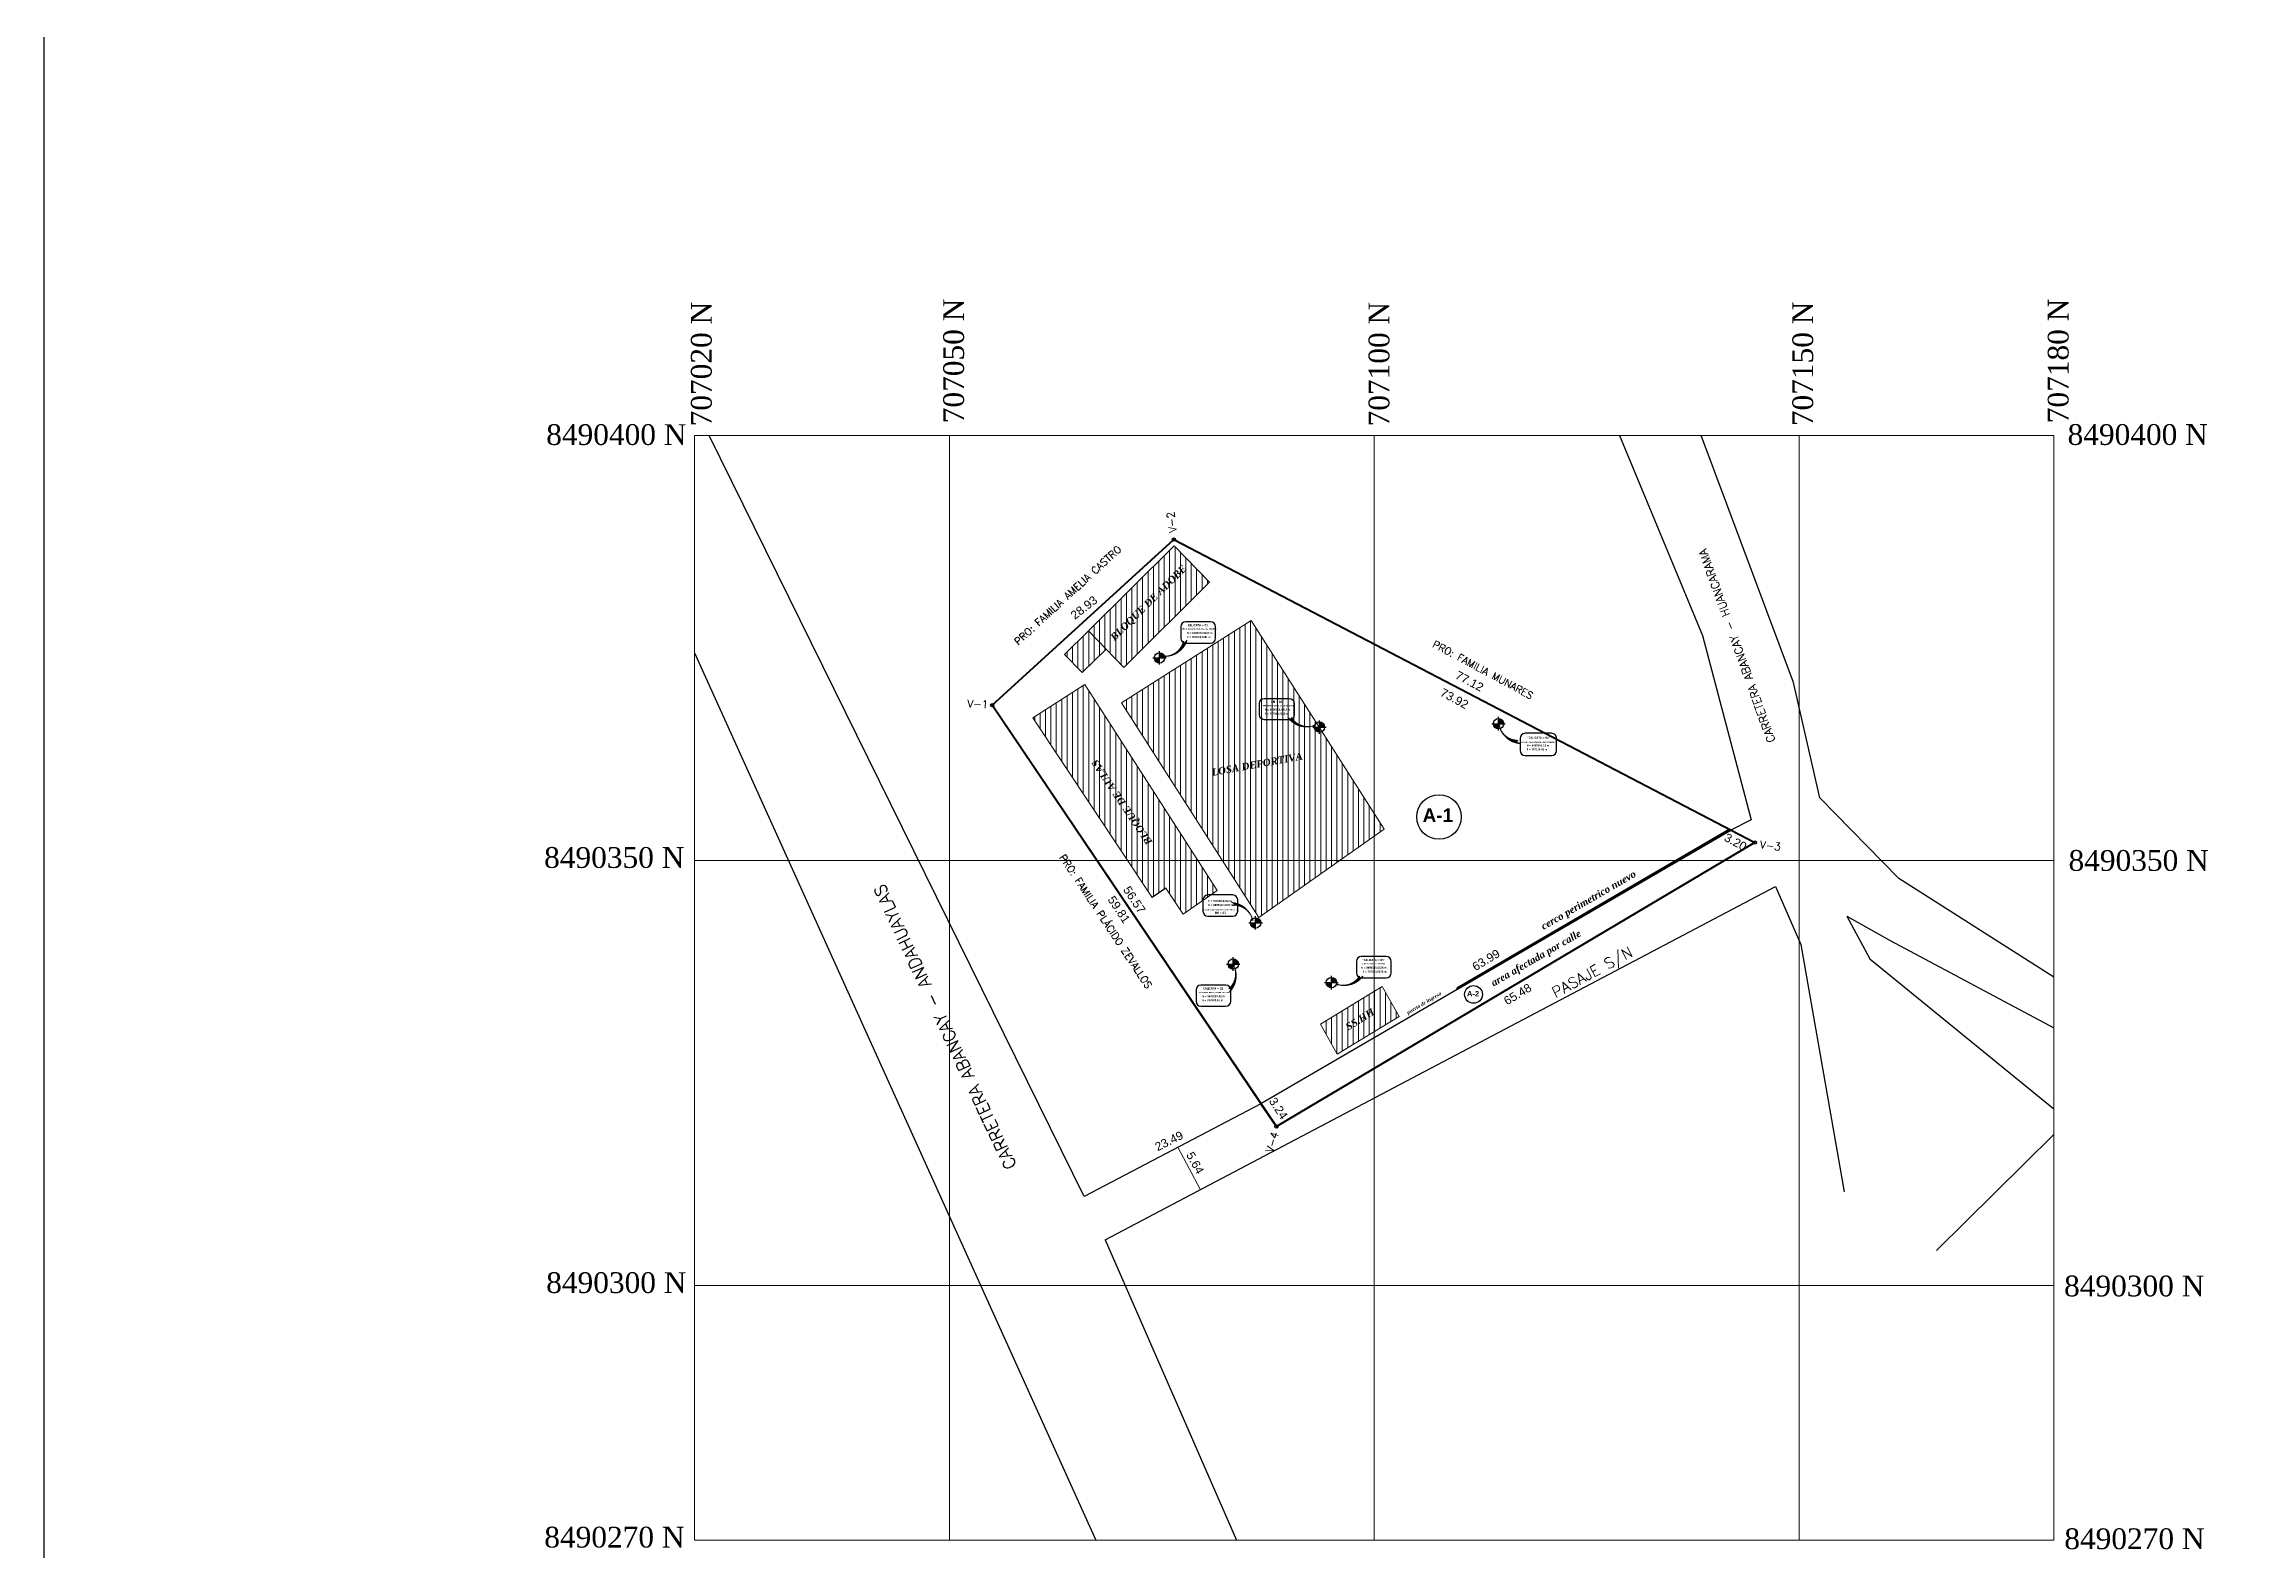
# Model space of a CAD drawing. Header units: metres. Extents: x 699753 to 708012, y 8489657 to 8490746.
# Drawn here: x 700832.2 to 701092.1, y 8489939.4 to 8490116.7 of the extents above; entities that cross this region are included whole.
import ezdxf
from ezdxf.enums import TextEntityAlignment as Align

# ---------------------------------------------------------------- set-up
doc = ezdxf.new("R2010")
doc.units = ezdxf.units.M
for name, color, linetype, lineweight in [('1-blanco', 7, 'Continuous', 25), ('A-ACOTACION', 7, 'Continuous', 9), ('auxiliar', 1, 'Continuous', 9), ('BLOQUES', 7, 'Continuous', 60), ('detalles', 84, 'Continuous', 25), ('V-INTEREG', 5, 'Continuous', 5)]:
    doc.layers.add(name, color=color, linetype=linetype, lineweight=lineweight)
for name, color, linetype in [('C-ANNO-MATC-TEXT', 150, 'Continuous'), ('C-PROP-BRNG', 92, 'Continuous'), ('C-ROAD-SECT-DIAG', 212, 'Continuous'), ('C-ROAD-TEXT', 11, 'Continuous'), ('C-SSWR-PIPE-PATT', 7, 'Continuous'), ('C-STRM-STRC', 170, 'Continuous'), ('CALLES', 7, 'Continuous'), ('graf-02', 4, 'Continuous'), ('V-SITE-VEGE', 80, 'Continuous')]:
    doc.layers.add(name, color=color, linetype=linetype)
doc.styles.add('COTAS', font='arial.ttf')
doc.styles.add('L120', font='times.ttf', dxfattribs={"height": 3})
doc.styles.add('MtXpl_Palatino_Linot', font='')
doc.styles.add('MtXpl_Verdana', font='')
doc.styles.add('ROMANT', font='romant.shx')
doc.styles.get("Standard").update_dxf_attribs({"font": 'simplex.shx'})
doc.styles.get('MtXpl_Palatino_Linot').set_extended_font_data('Palatino Linotype', italic=True, bold=True)
doc.styles.get('MtXpl_Verdana').set_extended_font_data('Verdana', bold=True)
pattern_1 = [(90, (-6109.712077253032, -137.0535388011485), (-0.6350000000000001, 0), [])]

# ---------------------------------------------------------------- blocks, each defined once
blk = doc.blocks.new('bm')
for p, q in [((-0.1299999999999954, 0), (0.1299999999999954, 0)), ((0, -0.1299999999999954), (0, 0.1299999999999954))]:
    blk.add_line(p, q)
at = {"const_width": 0.0999999999999544}
for points in [[(-0.0499999999999794, 0, 0.414213562373095), (-1.8e-15, -0.0499999999999776, 1)], [(0.0499999999999759, 0, 0.414213562373095), (-1.8e-15, 0.0499999999999776, 1)]]:
    blk.add_lwpolyline(points, format="xyb", dxfattribs=at)
blk.add_circle((0, 0), 0.1)
blk = doc.blocks.new('_Dot')
at = {"layer": 'graf-02', "color": 0, "lineweight": -2}
blk.add_line((-0.5, 0), (-1, 0), dxfattribs=at)
at = {"layer": 'graf-02', "color": 0, "const_width": 0.5}
blk.add_lwpolyline([(-0.25, 0, 1), (0.25, 0, 1)], format="xyb", close=True, dxfattribs=at)

msp = doc.modelspace()

# ---------------------------------------------------------------- hatches: boundary and pattern name
at = {"layer": 'BLOQUES', "lineweight": 0}
h = msp.add_hatch(dxfattribs=at)
h.set_pattern_fill('ANSI31', color=256, scale=0.2, angle=45)
h.set_pattern_definition(pattern_1)
h.paths.add_polyline_path([(700969.3990813226, 8490053.37837425), (700959.2976042612, 8490043.3556033), (700955.137606798, 8490047.660840008), (700965.2390838594, 8490057.683610959)])
h.paths.add_polyline_path([(700958.4128087347, 8490045.838746386), (700967.3652611937, 8490054.717551336), (700966.1657982497, 8490055.92696353), (700957.2133457906, 8490047.048158579)], flags=24)
h = msp.add_hatch(dxfattribs=at)
h.set_pattern_fill('ANSI31', color=256, scale=0.2, angle=45)
h.set_pattern_definition(pattern_1)
h.paths.add_polyline_path([(700959.0418071991, 8490039.20799752), (700975.20997402, 8490013.924020486), (700989.9526810276, 8490024.322980585), (700974.2990341152, 8490048.870445387)])
h.paths.add_polyline_path([(700969.5400391117, 8490030.3030844), (700980.7851360878, 8490032.351203056), (700980.5474238149, 8490033.656350857), (700969.3023268388, 8490031.608232198)], flags=24)
h.paths.add_polyline_path([(700963.3321830044, 8490022.910765586), (700956.4556213355, 8490033.153816115), (700955.0414086301, 8490032.204399643), (700961.9179702989, 8490021.961349115)], flags=9)
h.paths.add_polyline_path([(700958.4128087347, 8490045.838746386), (700967.3652611937, 8490054.717551336), (700966.1657982497, 8490055.92696353), (700957.2133457906, 8490047.048158579)], flags=9)
h = msp.add_hatch(dxfattribs=at)
h.set_pattern_fill('ANSI31', color=256, scale=0.2, angle=45)
h.set_pattern_definition(pattern_1)
h.paths.add_polyline_path([(700957.2086774273, 8490045.517461466), (700954.3961561064, 8490042.752188532), (700952.3066276754, 8490044.87741935), (700955.1376067972, 8490047.660840008)])
h = msp.add_hatch(dxfattribs=at)
h.set_pattern_fill('ANSI31', color=256, scale=0.2, angle=45)
h.set_pattern_definition(pattern_1)
h.paths.add_polyline_path([(700970.3053024004, 8490017.09518956), (700966.28045062, 8490014.316954121), (700964.2518488093, 8490017.368843045), (700962.6535493697, 8490016.265584493), (700948.5940945225, 8490037.417046698), (700954.7119354776, 8490041.36077616)])
h.paths.add_polyline_path([(700969.5400391117, 8490030.3030844), (700980.7851360878, 8490032.351203056), (700980.5474238149, 8490033.656350857), (700969.3023268388, 8490031.608232198)], flags=9)
h.paths.add_polyline_path([(700963.3321830044, 8490022.910765586), (700956.4556213355, 8490033.153816115), (700955.0414086301, 8490032.204399643), (700961.9179702989, 8490021.961349115)], flags=24)
h = msp.add_hatch(dxfattribs=at)
h.set_pattern_fill('ANSI31', color=256, scale=0.2, angle=45)
h.set_pattern_definition(pattern_1)
h.paths.add_polyline_path([(700991.7132199511, 8490002.277811414), (700989.7199391185, 8490005.792102456), (700982.4319577424, 8490001.365909118), (700984.4252385751, 8489997.851618076)])
h.paths.add_polyline_path([(700985.6781338413, 8490000.293106627), (700989.1363521655, 8490002.436630744), (700988.4379111055, 8490003.563448798), (700984.9796927813, 8490001.41992468)], flags=24)
at = {"layer": 'V-INTEREG', "lineweight": 0}
h = msp.add_hatch(dxfattribs=at)
h.set_pattern_fill('ANSI31', color=8, scale=0.02719116210937498, angle=-193.6889750120154, style=0)
h.set_pattern_definition([(211.3110249879845, (700964.9254160293, 8490040.878803372), (0.00176634985211357, -0.00290387623933071), [])])
edge = h.paths.add_edge_path()
edge.add_line((700966.7364944301, 8490046.57109945), (700966.4430892862, 8490046.217360895))
edge.add_line((700966.4430892856, 8490046.217360895), (700966.3366576058, 8490046.446612328))
edge.add_arc((700964.0852982679, 8490046.978831192), 2.313412152875102, 273.12698591158806, 346.69951630922736, ccw=False)
edge.add_arc((700964.1150606347, 8490047.42381028), 2.756633981454743, 272.0047224712358, 341.981115036018)
h.paths.add_polyline_path([(700964.2677500816, 8490044.743309408), (700964.211492843, 8490044.668863505), (700964.2905068265, 8490044.605069034), (700964.0152530733, 8490044.640923165)])
h = msp.add_hatch(dxfattribs=at)
h.set_pattern_fill('ANSI31', color=8, scale=0.02719116210937499, angle=-212.683187172237, style=0)
h.set_pattern_definition([(192.3168128277628, (700982.4875100515, 8490032.670297211), (0.0007250424148162859, -0.003320662962441155), [])])
edge = h.paths.add_edge_path()
edge.add_line((700978.6035350262, 8490037.463199602), (700978.9960969094, 8490037.224216942))
edge.add_line((700978.9960969099, 8490037.224216944), (700979.0221184706, 8490037.475626571))
edge.add_arc((700980.9776718979, 8490038.71162276), 2.313412152875103, 212.2946958509943, 285.8672262486335)
edge.add_arc((700980.8047015303, 8490039.12268655), 2.756633981454744, 217.0130971242036, 286.98948968898577, ccw=False)
h.paths.add_polyline_path([(700981.5327554949, 8490036.538438803), (700981.6101797138, 8490036.486356562), (700981.5562312816, 8490036.400318716), (700981.8048283308, 8490036.523808207)])
h = msp.add_hatch(dxfattribs=at)
h.set_pattern_fill('ANSI31', color=8, scale=0.02719116210937498, angle=-73.51655647217491, style=0)
h.set_pattern_definition([(331.4834435278249, (701008.0836543378, 8490042.259668395), (0.00162267572296992, 0.002986538550143819), [])])
edge = h.paths.add_edge_path()
edge.add_line((701005.9032156162, 8490034.404870018), (701005.4939361211, 8490034.613934217))
edge.add_line((701005.4939361198, 8490034.613934217), (701005.6944080471, 8490034.767865788))
edge.add_arc((701005.7220737145, 8490037.081112511), 2.313412152875102, 195.7422636452054, 269.3147940428447, ccw=False)
edge.add_arc((701006.1628105708, 8490037.149253624), 2.756633981454743, 194.6200002048532, 264.5963927696354)
h.paths.add_polyline_path([(701003.5803687528, 8490036.414819658), (701003.4954333066, 8490036.453459522), (701003.4504358501, 8490036.362420117), (701003.4253080396, 8490036.638859516)])
h = msp.add_hatch(dxfattribs=at)
h.set_pattern_fill('ANSI31', color=8, scale=0.02719116210937499, angle=-156.3891901536517, style=0)
h.set_pattern_definition([(248.6108098463481, (700978.0920408996, 8490011.446256481), (0.003164795127592839, -0.001239580902472978), [])])
edge = h.paths.add_edge_path()
edge.add_line((700971.9495042054, 8490015.715272093), (700972.3661579108, 8490015.521320466))
edge.add_line((700972.3661579111, 8490015.521320464), (700972.1714514372, 8490015.360158088))
edge.add_arc((700972.2284295423, 8490013.047447713), 2.313412152875103, 17.838776732781184, 91.41130713042048, ccw=False)
edge.add_arc((700971.7904805042, 8490012.963228785), 2.756633981454744, 16.71651329242898, 86.69290585721119)
h.paths.add_polyline_path([(700974.3443259749, 8490013.791644325), (700974.4306181263, 8490013.756137509), (700974.4722549751, 8490013.848762112), (700974.5074789192, 8490013.573427005)])
h = msp.add_hatch(dxfattribs=at)
h.set_pattern_fill('ANSI31', color=8, scale=0.02719116210937498, angle=-113.9046167691254, style=0)
h.set_pattern_definition([(291.0953832308744, (700975.886482696, 8490009.716978628), (0.003171109934783626, 0.001223335928895936), [])])
edge = h.paths.add_edge_path()
edge.add_line((700971.7424841616, 8490005.147027701), (700971.9187559595, 8490005.571463559))
edge.add_line((700971.9187559588, 8490005.57146356), (700971.6663201491, 8490005.558811108))
edge.add_arc((700970.1463538436, 8490007.30282321), 2.313412152875102, 311.0732662541058, 384.6457966517451)
edge.add_arc((700969.7665035296, 8490007.0691441), 2.756633981454743, 315.79166752731516, 385.76806009209736, ccw=False)
h.paths.add_polyline_path([(700972.2093653511, 8490008.1830674), (700972.2490212843, 8490008.267533228), (700972.3422846477, 8490008.227347545), (700972.1823018305, 8490008.454185914)])
h = msp.add_hatch(dxfattribs=at)
h.set_pattern_fill('ANSI31', color=8, scale=0.02719116210937499, angle=-212.683187172237, style=0)
h.set_pattern_definition([(192.3168128277628, (700983.6970831356, 8490002.233703528), (0.0007250424148162859, -0.003320662962441155), [])])
edge = h.paths.add_edge_path()
edge.add_line((700987.4622375881, 8490007.026605919), (700987.0696757049, 8490006.787623258))
edge.add_line((700987.0696757045, 8490006.78762326), (700987.0436541437, 8490007.039032888))
edge.add_arc((700985.0881007165, 8490008.275029076), 2.313412152875103, 254.1327737513665, 327.70530414900577, ccw=False)
edge.add_arc((700985.2610710841, 8490008.686092867), 2.756633981454744, 253.0105103110142, 322.9869028757964)
h.paths.add_polyline_path([(700984.5330171194, 8490006.10184512), (700984.4555929005, 8490006.049762879), (700984.5095413327, 8490005.963725032), (700984.2609442836, 8490006.087214524)])

# ---------------------------------------------------------------- linework, layer by layer
msp.add_line((700964.2518488093, 8490017.368843045), (700962.6535493693, 8490016.265584493))
at = {"flags": 128}
for points in [[(700975.4447423771, 8489992.013049586), (700954.6482571182, 8489981.098280383), (700910.5184065163, 8490070.635223694)], [(701017.6443784528, 8490070.635223694), (701027.3962941101, 8490047.108839126), (701033.139029361, 8490025.424377205), (701030.7321966136, 8490024.224362627)], [(701068.7727505564, 8490006.911050407), (701050.5028205034, 8490018.504736548), (701041.235400897, 8490028.028059615), (701038.102752276, 8490041.595533455), (701027.2495705143, 8490070.635223694)], [(700908.7727505564, 8490045.085546788), (700956.0240051216, 8489940.635223694)], [(700957.1207706744, 8489976.000907753), (701036.0061181443, 8490017.59628345), (701038.9959921077, 8490010.749819664), (701044.1013991677, 8489981.64579898)], [(701044.3877017031, 8490014.094382573), (701047.1039495089, 8490009.06486527), (701068.7727505561, 8489991.406673858)], [(701044.3877017031, 8490014.094382573), (701049.508994425, 8490011.233483022), (701068.7727505566, 8490000.934889257)], [(701068.7727505564, 8489988.390196446), (701054.931520309, 8489974.73610734)], [(700957.1207706744, 8489976.000907753), (700972.5443788738, 8489940.635223694)]]:
    msp.add_lwpolyline(points, dxfattribs=at)
for centre, radius in [((700996.4009891471, 8490025.763136696), 2.616451246475814), ((701000.4603383899, 8490004.880770845), 1.046580498590326)]:
    msp.add_circle(centre, radius)
at = {"layer": 'A-ACOTACION', "lineweight": 30, "flags": 128}
msp.add_lwpolyline([(700832.2308185624, 8490396.678633044), (701673.2308185624, 8490396.678633044), (701673.2308185624, 8489802.678633044), (700832.2308185624, 8489802.678633044), (700832.2308185624, 8490396.678633044)], dxfattribs=at)
at = {"layer": 'BLOQUES', "lineweight": 0}
for p, q in [((700965.5868124524, 8489986.839024318), (700965.542584293, 8489986.815703297)), ((700965.6985897887, 8489986.841438202), (700968.2817491723, 8489981.942493977)), ((700968.2166138776, 8489981.851623777), (700968.1723857182, 8489981.828302754))]:
    msp.add_line(p, q, dxfattribs=at)
at = {"layer": 'BLOQUES', "lineweight": 0, "flags": 128}
for points in [[(700969.3990813226, 8490053.37837425), (700959.2976042612, 8490043.3556033), (700955.137606798, 8490047.660840008), (700965.2390838594, 8490057.683610959)], [(700959.0418071991, 8490039.20799752), (700975.20997402, 8490013.924020486), (700989.9526810276, 8490024.322980585), (700974.2990341152, 8490048.870445387)], [(700957.2086774273, 8490045.517461466), (700954.3961561064, 8490042.752188532), (700952.3066276754, 8490044.87741935), (700955.1376067972, 8490047.660840008)], [(700991.7132199511, 8490002.277811414), (700989.7199391185, 8490005.792102456), (700982.4319577424, 8490001.365909118), (700984.4252385751, 8489997.851618076)]]:
    msp.add_lwpolyline(points, close=True, dxfattribs=at)
msp.add_lwpolyline([(700970.3053024004, 8490017.09518956), (700966.28045062, 8490014.316954121), (700964.2518488093, 8490017.368843045), (700962.6535493697, 8490016.265584493), (700948.5940945225, 8490037.417046698), (700954.7119354776, 8490041.36077616), (700970.3053024004, 8490017.09518956)], dxfattribs=at)
at = {"layer": 'BLOQUES', "lineweight": 35, "flags": 128}
msp.add_lwpolyline([(700998.4944698059, 8490005.615773207), (701030.5749775991, 8490024.306365736), (701030.7321966136, 8490024.224362627), (700998.5700805489, 8490005.486223852)], close=True, dxfattribs=at)
at = {"layer": 'C-ANNO-MATC-TEXT', "lineweight": 9}
for p, q in [((700908.7727505564, 8490070.635223694), (701068.7727505565, 8490070.635223694)), ((700908.7727505565, 8489940.635223694), (700908.7727505564, 8490070.635223694)), ((700938.7727505566, 8489940.635223694), (700938.7727505566, 8490070.635223694)), ((700988.7727505566, 8489940.635223694), (700988.7727505565, 8490070.635223694)), ((701038.7727505566, 8489940.635223694), (701038.7727505565, 8490070.635223694)), ((701068.7727505566, 8489940.635223694), (701068.7727505565, 8490070.635223694)), ((700908.7727505565, 8490020.635223694), (701068.7727505565, 8490020.635223694)), ((700908.7727505565, 8489970.635223694), (701068.7727505564, 8489970.635223694)), ((700908.7727505566, 8489940.635223694), (701068.7727505565, 8489940.635223694))]:
    msp.add_line(p, q, dxfattribs=at)
at = {"layer": 'C-ROAD-SECT-DIAG', "lineweight": 40, "flags": 128}
msp.add_lwpolyline([(700975.4447423771, 8489992.013049586), (700977.2336444868, 8489989.359781932)], dxfattribs=at)
at = {"layer": 'C-ROAD-TEXT', "color": 4, "linetype": 'Continuous', "lineweight": -3}
for points, elevation in [([(700965.9997711272, 8490048.151824338), (700965.9997711271, 8490046.793896612, 0.4142135622399479), (700966.5662189479, 8490046.227448793), (700969.5177012142, 8490046.227448793, 0.4142135619266923), (700970.0841490349, 8490046.793896617), (700970.0841490347, 8490048.151824336, 0.4142135622399477), (700969.5177012143, 8490048.718272157), (700966.566218948, 8490048.718272157, 0.4142135619266921)], -3505.372), ([(700979.3411464504, 8490039.132966772), (700979.3411464505, 8490037.775039047, -0.4142135622399479), (700978.7746986297, 8490037.208591226), (700975.8232163634, 8490037.208591226, -0.4142135619266923), (700975.2567685427, 8490037.77503905), (700975.2567685429, 8490039.13296677, -0.4142135622399477), (700975.8232163633, 8490039.699414592), (700978.7746986296, 8490039.699414592, -0.4142135619266921)], -507.0899999999997), ([(701005.941808398, 8490035.010536669), (701005.9418083979, 8490033.584712557, 0.4142135622399479), (701006.5365786097, 8490032.989942348), (701009.6356349892, 8490032.989942348, 0.4142135619266923), (701010.230405201, 8490033.584712563), (701010.2304052009, 8490035.010536665, 0.4142135622399477), (701009.6356349895, 8490035.605306879), (701006.5365786098, 8490035.605306879, 0.4142135619266921)], -177.8795954852337), ([(700972.7014896211, 8490014.657107327), (700972.7014896212, 8490016.015035052, 0.4142135622399479), (700972.1350418004, 8490016.581482872), (700969.1835595343, 8490016.581482872, 0.4142135619266923), (700968.6171117135, 8490016.015035048), (700968.6171117137, 8490014.65710733, 0.4142135622399477), (700969.1835595341, 8490014.090659508), (700972.1350418003, 8490014.090659508, 0.4142135619266921)], -507.0509999999999), ([(700986.6776214035, 8490008.764720922), (700986.6776214032, 8490007.406793198, 0.4142135622399479), (700987.244069224, 8490006.840345377), (700990.1955514902, 8490006.840345377, 0.4142135619266923), (700990.7619993109, 8490007.406793201), (700990.7619993108, 8490008.764720922, 0.4142135622399477), (700990.1955514904, 8490009.331168743), (700987.2440692242, 8490009.331168743, 0.4142135619266921)], -520.508854992968)]:
    msp.add_lwpolyline(points, format="xyb", close=True, dxfattribs=dict(at, elevation=elevation))
msp.add_lwpolyline([(700967.7984788044, 8490005.411523744), (700967.7984788043, 8490004.05359602, 0.4142135622399479), (700968.364926625, 8490003.487148201), (700971.3164088912, 8490003.487148201, 0.4142135619266923), (700971.882856712, 8490004.053596025), (700971.8828567119, 8490005.411523743, 0.4142135622399477), (700971.3164088913, 8490005.977971565), (700968.3649266252, 8490005.977971565, 0.4142135619266921)], format="xyb", close=True, dxfattribs=at)
at = {"layer": 'C-SSWR-PIPE-PATT'}
for centre in [(700965.1921355578, 8490058.409087256), (700943.8230784938, 8490038.913736396), (700943.8230784938, 8490038.913736396), (701033.5669521303, 8490022.745796159), (700977.2587445982, 8489989.322553895)]:
    msp.add_circle(centre, 0.1964346208808201, dxfattribs=at)
at = {"layer": 'C-STRM-STRC', "lineweight": 50, "flags": 128}
msp.add_lwpolyline([(700943.8230784938, 8490038.913736396), (700965.1921355578, 8490058.409087256), (701033.5669521303, 8490022.745796159), (700977.2587445982, 8489989.322553895), (700943.8230784938, 8490038.913736396)], dxfattribs=at)
at = {"layer": 'V-SITE-VEGE', "flags": 128}
msp.add_lwpolyline([(700975.4447423771, 8489992.013049586), (700943.8230784938, 8490038.913736396), (700965.1921355578, 8490058.409087256), (701030.732196613, 8490024.224362627), (700975.4447423811, 8489992.013049582)], dxfattribs=at)

# ---------------------------------------------------------------- block references
at = {"layer": 'BLOQUES', "lineweight": 0, "xscale": 0.05, "yscale": 0.05, "zscale": 0.05}
for p, rotation in [((700965.6752687679, 8489986.88566636), 117.8021881420792), ((700968.305070193, 8489981.898265818), 297.8021881420792)]:
    msp.add_blockref('_Dot', p, dxfattribs=dict(at, rotation=rotation))
at = {"layer": 'detalles', "linetype": 'Continuous', "xscale": 6.096, "yscale": 6.096, "zscale": 6.096}
for p in [(700963.5007063064, 8490044.482073156), (700982.3280997651, 8490036.34047, 2998.282), (701003.4019977546, 8490036.740775976), (700974.8146982382, 8490013.295099143, 2998.321), (700972.1797970897, 8490008.456100438), (700983.7303424096, 8490006.268010309)]:
    msp.add_blockref('bm', p, dxfattribs=at)

# ---------------------------------------------------------------- texts
at = {"attachment_point": 5, "style": 'COTAS'}
for s, insert, char_height, rotation in [('28.93', (700954.6169737204, 8490050.40285623), 0.9999999999999999, 37.70112793849443), ('77.12', (700999.98877858, 8490041.741326315), 0.9999999999999998, 331.75936050168065), ('73.92', (700998.2105874866, 8490039.691136217), 0.9999999999999998, 331.7593605016806), ('3.20', (701031.2931361491, 8490022.817575062), 0.9999999999999998, 331.7593605016806), ('56.57', (700960.5451879847, 8490016.012314059), 0.9999999999999998, 303.58729015049056), ('59.81', (700958.7266791704, 8490014.866383677), 0.9999999999999998, 303.5872901504906), ('63.99', (701001.9335531137, 8490008.927334856), 0.9999999999999999, 31.074811533382668), ('65.48', (701005.6485098127, 8490004.897062726), 0.9999999999999999, 31.074811533382668), ('3.24', (700977.489162215, 8489991.463074312), 0.9999999999999998, 303.58729015049056), ('23.49', (700964.6227883428, 8489987.630215298), 0.9999999999999998, 26.371924557726555), ('5.64', (700967.6954843325, 8489985.047931768), 0.9999999999999997, 299.0323081133386)]:
    msp.add_mtext(s, dxfattribs=dict(at, insert=insert, char_height=char_height, rotation=rotation))
at = {"layer": '1-blanco', "linetype": 'Continuous', "lineweight": 9, "char_height": 2.444067893597224, "attachment_point": 5, "rotation": 90, "style": 'L120'}
for s, insert in [('707020 N', (700909.5946294956, 8490079.060278244)), ('707050 N', (700939.2853479021, 8490079.427218696)), ('707100 N', (700989.3486867741, 8490079.05575291)), ('707150 N', (701039.2246481491, 8490079.082792642)), ('707180 N', (701069.2879870761, 8490079.427218689))]:
    msp.add_mtext(s, dxfattribs=dict(at, insert=insert))
at = {"layer": '1-blanco', "linetype": 'Continuous', "lineweight": 9, "char_height": 2.444067893597224, "attachment_point": 5, "style": 'L120'}
for s, insert in [('8490400 N', (700899.5740466543, 8490070.741635462)), ('8490400 N', (701078.6300690866, 8490070.749751614)), ('8490350 N', (700899.3263400629, 8490020.973483834)), ('8490350 N', (701078.7409121131, 8490020.623156507)), ('8490300 N', (700899.5717781935, 8489970.942756867)), ('8490300 N', (701078.2183664155, 8489970.546953626)), ('8490270 N', (700899.3469836201, 8489940.986800514)), ('8490270 N', (701078.2456016121, 8489940.799728692))]:
    msp.add_mtext(s, dxfattribs=dict(at, insert=insert))
at = {"layer": '1-blanco', "linetype": 'Continuous', "lineweight": 9, "attachment_point": 8}
for s, insert, char_height, rotation in [('{\\fArial|b1|i0|c0|p34;A-1}', (700996.2607414848, 8490025.167565128), 1.592524799999998, 0.014456127692610614), ('{\\fArial|b1|i0|c0|p34;A-2}', (701000.4042393249, 8490004.642542217), 0.6370099199999993, 0.014456127692610619)]:
    msp.add_mtext(s, dxfattribs=dict(at, insert=insert, char_height=char_height, rotation=rotation))
at = {"layer": 'auxiliar', "attachment_point": 5}
for s, insert, char_height, rotation in [('\\A1;V-2', (700964.9301893439, 8490060.45383393), 0.9000000000000001, 97.68050996239508), ('\\A1;V-1', (700942.1128787999, 8490039.050705547), 0.9000000000000001, 357.7153293127277), ('\\A1;V-3', (701035.3969971854, 8490022.378223272), 0.8999999999999999, 353.5258914931804), ('\\A1;V-4', (700976.7672863202, 8489987.49599152), 0.9000000000000001, 73.06140358133138)]:
    msp.add_mtext(s, dxfattribs=dict(at, insert=insert, char_height=char_height, rotation=rotation))
at = {"layer": 'C-PROP-BRNG', "color": 42, "style": 'MtXpl_Palatino_Linot'}
for s, rotation, p in [('BLOQUE DE ADOBE', 44.76335559612665, (700958.2190831249, 8490046.437230052)), ('LOSA DEPORTIVA', 10.32238204329232, (700969.713230433, 8490030.586113028)), ('BLOQUE DE AULAS', 123.8750114312902, (700962.7078798108, 8490022.833578564)), ('SS.HH', 31.79207590052937, (700985.7359833374, 8490000.619171768))]:
    msp.add_text(s, height=0.84375, rotation=rotation, dxfattribs=at).set_placement(p)
at = {"layer": 'C-PROP-BRNG', "color": 0, "style": 'MtXpl_Palatino_Linot'}
for s, height, rotation, p in [('cerco perimetrico nuevo', 0.84375, 30.06997732905705, (701008.7102264508, 8490012.460442016)), ('area afectada por calle', 0.84375, 30.06997732905705, (701002.826188489, 8490005.797075743)), ('puerta de ingreso', 0.421875, 30.84431248891635, (700992.7606487984, 8490002.518348994, -1497.5))]:
    msp.add_text(s, height=height, rotation=rotation, dxfattribs=at).set_placement(p)
at = {"layer": 'C-ROAD-TEXT', "color": 6, "style": 'MtXpl_Verdana', "width": 0.75}
for s, height, p in [('ENTRE EL BLOQUE DE ADOBE Y LA LOSA  DEPORTIVA', 0.1309132812288613, (700966.0210614165, 8490047.816808248, -3438.277725035158)), ('N = 9490373.8467 m', 0.234375, (700966.7435676644, 8490047.290086782, -3505.372)), ('E = 707074.7281 m', 0.234375, (700966.747126881, 8490046.8228601, -3505.372)), ('CALICATA = 01', 0.2578125, (700966.845659518, 8490048.19447366, -3568.753375)), ('"INICIO DEL TALUD DETRAS DEL CERCO PERIMETRICO"', 0.1309132812288613, (701005.9681126603, 8490034.475204283, -26.83770998593673)), ('N = 8490366.11 m', 0.234375, (701006.7119091975, 8490034.057433583, -26.83770998593673)), ('E = 707114.63 m', 0.234375, (701006.715468414, 8490033.5902069, -26.83770998593673)), ('"CALICATA = 04"', 0.2578125, (701006.8140010511, 8490034.96182046, -90.21908498593689)), ('N = 8490335.6326 m', 0.234375, (700987.2279836107, 8490007.909428554, -520.508854992968)), ('AL PIE DEL MONTÍCULO DE TIERRA ', 0.1309132812288613, (700987.3017245098, 8490008.404596733, -453.4145800281261)), ('"CALICATA = 03"', 0.2578125, (700987.3963986316, 8490008.801754324, -583.8902299929681)), ('E = 707094.9578 m', 0.234375, (700987.4314262902, 8490007.442201873, -520.508854992968)), ('EN LA PARTE LIBRE AL COSTADO DE LA LOSA ', 0.1309132812288613, (700968.1452057281, 8490005.031636516, 67.09427496484182)), ('N = 8490337.82 m', 0.234375, (700968.5422753416, 8490004.54978619)), ('CALICATA = 02', 0.2578125, (700968.6443671952, 8490005.454173066, -63.38137500000016)), ('E = 707083.41 m', 0.234375, (700968.5458345581, 8490004.082559507))]:
    msp.add_text(s, height=height, dxfattribs=at).set_placement(p)
at = {"layer": 'C-ROAD-TEXT', "color": 3, "style": 'MtXpl_Verdana', "width": 0.75}
for s, height, p in [('MONUMENTADO PARALELO AL EJE DE LA LOSA', 0.1309132812288613, (700975.6142281011, 8490038.791626507, -439.9957250351576)), ('N = 8490365.6915 m', 0.234375, (700975.8913970704, 8490038.277674403, -507.0899999999997)), ('BM = 02', 0.2578125, (700976.640505429, 8490039.179535696, -570.4713749999997)), ('E = 707093.5555 m', 0.234375, (700975.8993877145, 8490037.81044772, -507.0899999999997)), ('N = 8490342.6597 m', 0.234375, (700969.216989956, 8490015.288374064, -507.0509999999999)), ('E = 707086.0421 m', 0.234375, (700969.2249806001, 8490015.755600747, -507.0509999999999)), ('MONUMENTADO PARALELO AL VÉRTICE DE LA LOSA', 0.1309132812288613, (700968.6994584998, 8490014.766022725, -439.9567250351579)), ('BM = 01', 0.2578125, (700970.0008485997, 8490014.352725903, -570.432375))]:
    msp.add_text(s, height=height, dxfattribs=at).set_placement(p)
at = {"layer": 'CALLES', "style": 'ROMANT'}
for s, height, rotation, p in [('PRO: FAMILIA AMELIA CASTRO', 0.85, 42.59427267549069, (700952.709585135, 8490051.85464642)), ('CARRETERA ABANCAY - HUANCARAMA', 0.9562499999999999, 109.8335431174057, (701031.4659309, 8490045.904773572)), ('PRO: FAMILIA MUNARES', 0.85, 331.81548195431, (701001.5684053659, 8490043.073205255)), ('PRO: FAMILIA PLÁCIDO ZEVALLOS', 0.8499999999999999, 303.595642550623, (700957.2968283675, 8490013.546492327, 3004)), ('CARRETERA ABANCAY - ANDAHUAYLAS', 1.434375, 115.1775348494175, (700938.2603110012, 8490001.052183056)), ('PASAJE S/N', 1.275, 28.66980214772587, (701014.4714917255, 8490007.422685055))]:
    msp.add_text(s, height=height, rotation=rotation, dxfattribs=at).set_placement(p, align=Align.MIDDLE)

doc.saveas('drawing.dxf')
